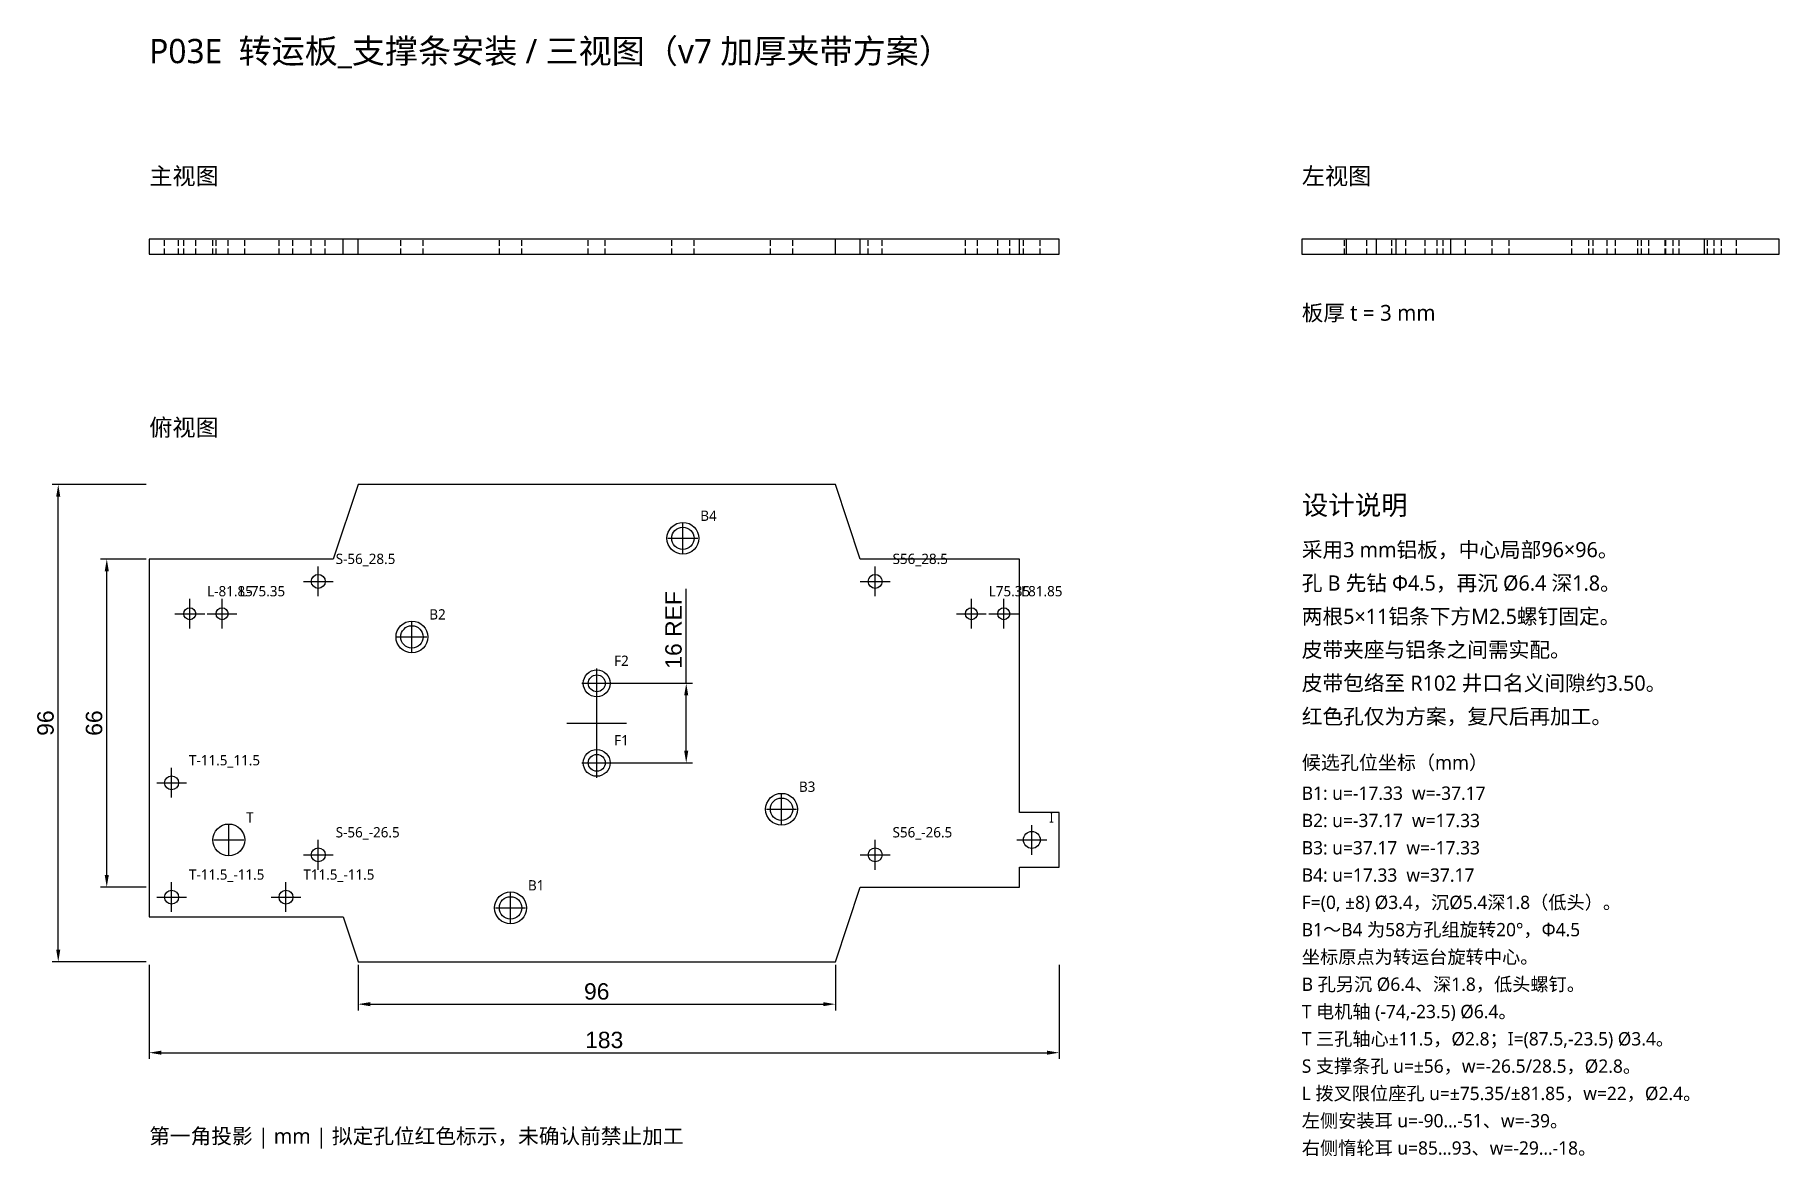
# Model space of a CAD drawing. Header units: millimetres. Extents: x 32 to 383, y 16 to 241.
import ezdxf

# ---------------------------------------------------------------- set-up
doc = ezdxf.new("R2010")
doc.units = ezdxf.units.MM
doc.linetypes.add('HIDDEN2', pattern=[4.7625, 3.175, -1.5875])
for name, color, linetype in [('CENTER', 4, 'Continuous'), ('DIMENSIONS', 3, 'Continuous'), ('NOTES', 7, 'Continuous'), ('OUTLINE', 7, 'Continuous'), ('PROPOSED_HIDDEN', 1, 'HIDDEN2'), ('PROPOSED_HOLES', 1, 'Continuous')]:
    doc.layers.add(name, color=color, linetype=linetype)
doc.styles.add('CN_NOTES', font='Microsoft YaHei.ttf')
doc.styles.get("Standard").update_dxf_attribs({"font": 'arial.ttf'})
doc.dimstyles.new('ISO-25', dxfattribs={"dimtxt": 2.5, "dimasz": 2.5, "dimexe": 1.25, "dimexo": 0.625, "dimtad": 1, "dimtxsty": 'Standard', "dimcen": 2.5, "dimadec": 0, "dimazin": 0, "dimtfac": 1, "dimtmove": 0, "dimatfit": 3, "dimfxl": 1, "dimarcsym": 0})

# ---------------------------------------------------------------- blocks, each defined once
blk = doc.blocks.new('*D1')
at = {"layer": 'Defpoints', "color": 0, "transparency": 16777216}
for p in [(54.9, 54.9), (237.9, 54.9), (237.9, 36.6)]:
    blk.add_point(p, dxfattribs=at)
at = {"layer": 'DIMENSIONS', "color": 0, "lineweight": -2, "transparency": 16777216}
for p, q in [((54.9, 54.27), (54.9, 35.35)), ((237.9, 54.27), (237.9, 35.35)), ((57.34, 36.6), (235.46, 36.6))]:
    blk.add_line(p, q, dxfattribs=at)
at = {"layer": 'DIMENSIONS', "color": 0, "transparency": 16777216}
for points in [[(57.34, 37.01), (57.34, 36.19), (54.9, 36.6)], [(235.46, 37.01), (235.46, 36.19), (237.9, 36.6)]]:
    blk.add_solid(points, dxfattribs=at)
at = {"layer": 'DIMENSIONS', "color": 0, "transparency": 16777216, "insert": (146.4, 39.14), "char_height": 3.294, "attachment_point": 5}
blk.add_mtext('183', dxfattribs=at)
blk = doc.blocks.new('*D2')
at = {"layer": 'Defpoints', "color": 0, "transparency": 16777216}
for p in [(36.6, 150.9), (54.9, 150.9), (54.9, 54.9)]:
    blk.add_point(p, dxfattribs=at)
at = {"layer": 'DIMENSIONS', "color": 0, "lineweight": -2, "transparency": 16777216}
for p, q in [((54.28, 150.9), (35.35, 150.9)), ((36.6, 57.34), (36.6, 148.46)), ((54.28, 54.9), (35.35, 54.9))]:
    blk.add_line(p, q, dxfattribs=at)
at = {"layer": 'DIMENSIONS', "color": 0, "transparency": 16777216}
for points in [[(36.19, 148.46), (37.01, 148.46), (36.6, 150.9)], [(36.19, 57.34), (37.01, 57.34), (36.6, 54.9)]]:
    blk.add_solid(points, dxfattribs=at)
at = {"layer": 'DIMENSIONS', "color": 0, "transparency": 16777216, "insert": (34.06, 102.9), "char_height": 3.294, "attachment_point": 5, "rotation": 90}
blk.add_mtext('96', dxfattribs=at)
blk = doc.blocks.new('*D3')
at = {"layer": 'Defpoints', "color": 0, "transparency": 16777216}
for p in [(144.9, 110.9), (162.9, 110.9), (144.9, 94.9)]:
    blk.add_point(p, dxfattribs=at)
at = {"layer": 'DIMENSIONS', "color": 0, "lineweight": -2, "transparency": 16777216}
for p, q in [((162.9, 110.9), (162.9, 129.94)), ((145.53, 110.9), (164.15, 110.9)), ((162.9, 97.34), (162.9, 108.46)), ((145.53, 94.9), (164.15, 94.9))]:
    blk.add_line(p, q, dxfattribs=at)
at = {"layer": 'DIMENSIONS', "color": 0, "transparency": 16777216}
for points in [[(162.49, 108.46), (163.31, 108.46), (162.9, 110.9)], [(162.49, 97.34), (163.31, 97.34), (162.9, 94.9)]]:
    blk.add_solid(points, dxfattribs=at)
at = {"layer": 'DIMENSIONS', "color": 0, "transparency": 16777216, "insert": (160.36, 121.64), "char_height": 3.294, "attachment_point": 5, "rotation": 90}
blk.add_mtext('16 REF', dxfattribs=at)
blk = doc.blocks.new('*D4')
at = {"layer": 'Defpoints', "color": 0, "transparency": 16777216}
for p in [(46.36, 135.9), (54.9, 135.9), (54.9, 69.9)]:
    blk.add_point(p, dxfattribs=at)
at = {"layer": 'DIMENSIONS', "color": 0, "lineweight": -2, "transparency": 16777216}
for p, q in [((54.28, 135.9), (45.11, 135.9)), ((46.36, 72.34), (46.36, 133.46)), ((54.28, 69.9), (45.11, 69.9))]:
    blk.add_line(p, q, dxfattribs=at)
at = {"layer": 'DIMENSIONS', "color": 0, "transparency": 16777216}
for points in [[(45.95, 133.46), (46.77, 133.46), (46.36, 135.9)], [(45.95, 72.34), (46.77, 72.34), (46.36, 69.9)]]:
    blk.add_solid(points, dxfattribs=at)
at = {"layer": 'DIMENSIONS', "color": 0, "transparency": 16777216, "insert": (43.82, 102.9), "char_height": 3.294, "attachment_point": 5, "rotation": 90}
blk.add_mtext('66', dxfattribs=at)
blk = doc.blocks.new('*D5')
at = {"layer": 'Defpoints', "color": 0, "transparency": 16777216}
for p in [(96.9, 54.9), (192.9, 54.9), (192.9, 46.36)]:
    blk.add_point(p, dxfattribs=at)
at = {"layer": 'DIMENSIONS', "color": 0, "lineweight": -2, "transparency": 16777216}
for p, q in [((96.9, 54.27), (96.9, 45.11)), ((192.9, 54.27), (192.9, 45.11)), ((99.34, 46.36), (190.46, 46.36))]:
    blk.add_line(p, q, dxfattribs=at)
at = {"layer": 'DIMENSIONS', "color": 0, "transparency": 16777216}
for points in [[(99.34, 46.77), (99.34, 45.95), (96.9, 46.36)], [(190.46, 46.77), (190.46, 45.95), (192.9, 46.36)]]:
    blk.add_solid(points, dxfattribs=at)
at = {"layer": 'DIMENSIONS', "color": 0, "transparency": 16777216, "insert": (144.9, 48.9), "char_height": 3.294, "attachment_point": 5}
blk.add_mtext('96', dxfattribs=at)

msp = doc.modelspace()

# ---------------------------------------------------------------- linework, layer by layer
at = {"layer": 'CENTER'}
for p, q in [((162.23, 137.07), (162.23, 143.07)), ((159.23, 140.07), (165.23, 140.07)), ((88.9, 128.4), (88.9, 134.4)), ((200.9, 128.4), (200.9, 134.4)), ((85.9, 131.4), (91.9, 131.4)), ((197.9, 131.4), (203.9, 131.4)), ((63.05, 121.9), (63.05, 127.9)), ((69.55, 121.9), (69.55, 127.9)), ((220.25, 121.9), (220.25, 127.9)), ((226.75, 121.9), (226.75, 127.9)), ((60.05, 124.9), (66.05, 124.9)), ((66.55, 124.9), (72.55, 124.9)), ((107.73, 117.23), (107.73, 123.23)), ((217.25, 124.9), (223.25, 124.9)), ((223.75, 124.9), (229.75, 124.9)), ((104.73, 120.23), (110.73, 120.23)), ((144.9, 107.9), (144.9, 113.9)), ((141.9, 110.9), (147.9, 110.9)), ((144.9, 96.9), (144.9, 108.9)), ((138.9, 102.9), (150.9, 102.9)), ((141.9, 94.9), (147.9, 94.9)), ((144.9, 91.9), (144.9, 97.9)), ((59.4, 87.9), (59.4, 93.9)), ((56.4, 90.9), (62.4, 90.9)), ((182.07, 82.57), (182.07, 88.57)), ((179.07, 85.57), (185.07, 85.57)), ((70.9, 76.4), (70.9, 82.4)), ((232.4, 76.4), (232.4, 82.4)), ((67.9, 79.4), (73.9, 79.4)), ((88.9, 73.4), (88.9, 79.4)), ((200.9, 73.4), (200.9, 79.4)), ((229.4, 79.4), (235.4, 79.4)), ((85.9, 76.4), (91.9, 76.4)), ((197.9, 76.4), (203.9, 76.4)), ((59.4, 64.9), (59.4, 70.9)), ((82.4, 64.9), (82.4, 70.9)), ((56.4, 67.9), (62.4, 67.9)), ((79.4, 67.9), (85.4, 67.9)), ((127.57, 62.73), (127.57, 68.73)), ((124.57, 65.73), (130.57, 65.73))]:
    msp.add_line(p, q, dxfattribs=at)
at = {"layer": 'OUTLINE'}
for p, q in [((237.9, 200.26), (54.9, 200.26)), ((54.9, 200.26), (54.9, 197.26)), ((93.9, 197.26), (93.9, 200.26)), ((96.9, 197.26), (96.9, 200.26)), ((192.9, 197.26), (192.9, 200.26)), ((197.9, 197.26), (197.9, 200.26)), ((229.9, 197.26), (229.9, 200.26)), ((237.9, 197.26), (237.9, 200.26)), ((382.7, 200.26), (286.7, 200.26)), ((286.7, 200.26), (286.7, 197.26)), ((295.7, 197.26), (295.7, 200.26)), ((301.7, 197.26), (301.7, 200.26)), ((305.7, 197.26), (305.7, 200.26)), ((316.7, 197.26), (316.7, 200.26)), ((367.7, 197.26), (367.7, 200.26)), ((382.7, 197.26), (382.7, 200.26)), ((54.9, 197.26), (237.9, 197.26)), ((286.7, 197.26), (382.7, 197.26)), ((96.9, 150.9), (91.9, 135.9)), ((192.9, 150.9), (96.9, 150.9)), ((197.9, 135.9), (192.9, 150.9)), ((91.9, 135.9), (54.9, 135.9)), ((54.9, 135.9), (54.9, 63.9)), ((229.9, 135.9), (197.9, 135.9)), ((229.9, 84.9), (229.9, 135.9)), ((237.9, 84.9), (229.9, 84.9)), ((237.9, 73.9), (237.9, 84.9)), ((229.9, 69.9), (229.9, 73.9)), ((229.9, 73.9), (237.9, 73.9)), ((192.9, 54.9), (197.9, 69.9)), ((197.9, 69.9), (229.9, 69.9)), ((54.9, 63.9), (93.9, 63.9)), ((93.9, 63.9), (96.9, 54.9)), ((96.9, 54.9), (192.9, 54.9))]:
    msp.add_line(p, q, dxfattribs=at)
at = {"layer": 'PROPOSED_HIDDEN', "ltscale": 0.35}
for p, q in [((58, 197.26), (58, 200.26)), ((58, 197.26), (58, 200.26)), ((60.8, 197.26), (60.8, 200.26)), ((60.8, 197.26), (60.8, 200.26)), ((61.85, 197.26), (61.85, 200.26)), ((64.25, 197.26), (64.25, 200.26)), ((67.7, 197.26), (67.7, 200.26)), ((68.35, 197.26), (68.35, 200.26)), ((70.75, 197.26), (70.75, 200.26)), ((74.1, 197.26), (74.1, 200.26)), ((81, 197.26), (81, 200.26)), ((83.8, 197.26), (83.8, 200.26)), ((87.5, 197.26), (87.5, 200.26)), ((87.5, 197.26), (87.5, 200.26)), ((90.3, 197.26), (90.3, 200.26)), ((90.3, 197.26), (90.3, 200.26)), ((105.48, 197.26), (105.48, 200.26)), ((109.98, 197.26), (109.98, 200.26)), ((125.32, 197.26), (125.32, 200.26)), ((129.82, 197.26), (129.82, 200.26)), ((143.2, 197.26), (143.2, 200.26)), ((143.2, 197.26), (143.2, 200.26)), ((146.6, 197.26), (146.6, 200.26)), ((146.6, 197.26), (146.6, 200.26)), ((159.98, 197.26), (159.98, 200.26)), ((164.48, 197.26), (164.48, 200.26)), ((179.82, 197.26), (179.82, 200.26)), ((184.32, 197.26), (184.32, 200.26)), ((199.5, 197.26), (199.5, 200.26)), ((199.5, 197.26), (199.5, 200.26)), ((202.3, 197.26), (202.3, 200.26)), ((202.3, 197.26), (202.3, 200.26)), ((219.05, 197.26), (219.05, 200.26)), ((221.45, 197.26), (221.45, 200.26)), ((225.55, 197.26), (225.55, 200.26)), ((227.95, 197.26), (227.95, 200.26)), ((230.7, 197.26), (230.7, 200.26)), ((234.1, 197.26), (234.1, 200.26)), ((295.28, 197.26), (295.28, 200.26)), ((299.78, 197.26), (299.78, 200.26)), ((304.8, 197.26), (304.8, 200.26)), ((304.8, 197.26), (304.8, 200.26)), ((307.6, 197.26), (307.6, 200.26)), ((307.6, 197.26), (307.6, 200.26)), ((311.5, 197.26), (311.5, 200.26)), ((311.5, 197.26), (311.5, 200.26)), ((311.5, 197.26), (311.5, 200.26)), ((311.5, 197.26), (311.5, 200.26)), ((313.9, 197.26), (313.9, 200.26)), ((313.9, 197.26), (313.9, 200.26)), ((313.9, 197.26), (313.9, 200.26)), ((313.9, 197.26), (313.9, 200.26)), ((315.12, 197.26), (315.12, 200.26)), ((319.62, 197.26), (319.62, 200.26)), ((325, 197.26), (325, 200.26)), ((328.4, 197.26), (328.4, 200.26)), ((341, 197.26), (341, 200.26)), ((344.4, 197.26), (344.4, 200.26)), ((345.3, 197.26), (345.3, 200.26)), ((348.1, 197.26), (348.1, 200.26)), ((349.78, 197.26), (349.78, 200.26)), ((354.28, 197.26), (354.28, 200.26)), ((355, 197.26), (355, 200.26)), ((356.5, 197.26), (356.5, 200.26)), ((359.8, 197.26), (359.8, 200.26)), ((359.8, 197.26), (359.8, 200.26)), ((359.9, 197.26), (359.9, 200.26)), ((361.4, 197.26), (361.4, 200.26)), ((362.6, 197.26), (362.6, 200.26)), ((362.6, 197.26), (362.6, 200.26)), ((368.3, 197.26), (368.3, 200.26)), ((368.3, 197.26), (368.3, 200.26)), ((369.62, 197.26), (369.62, 200.26)), ((371.1, 197.26), (371.1, 200.26)), ((371.1, 197.26), (371.1, 200.26)), ((374.12, 197.26), (374.12, 200.26))]:
    msp.add_line(p, q, dxfattribs=at)
at = {"layer": 'PROPOSED_HOLES'}
for centre, radius in [((162.23, 140.07), 3.2), ((162.23, 140.07), 2.25), ((88.9, 131.4), 1.4), ((200.9, 131.4), 1.4), ((63.05, 124.9), 1.2), ((69.55, 124.9), 1.2), ((107.73, 120.23), 3.2), ((220.25, 124.9), 1.2), ((226.75, 124.9), 1.2), ((107.73, 120.23), 2.25), ((144.9, 110.9), 2.7), ((144.9, 110.9), 1.7), ((144.9, 94.9), 2.7), ((144.9, 94.9), 1.7), ((59.4, 90.9), 1.4), ((182.07, 85.57), 3.2), ((182.07, 85.57), 2.25), ((70.9, 79.4), 3.2), ((232.4, 79.4), 1.7), ((88.9, 76.4), 1.4), ((200.9, 76.4), 1.4), ((59.4, 67.9), 1.4), ((82.4, 67.9), 1.4), ((127.57, 65.73), 3.2), ((127.57, 65.73), 2.25)]:
    msp.add_circle(centre, radius, dxfattribs=at)

# ---------------------------------------------------------------- texts
at = {"layer": 'NOTES', "style": 'CN_NOTES'}
for s, height, p in [('P03E  转运板_支撑条安装 / 三视图（v7 加厚夹带方案）', 4.88, (54.9, 235.64)), ('主视图', 3.416, (54.9, 211.24)), ('左视图', 3.416, (286.7, 211.24)), ('板厚 t = 3 mm', 3.172, (286.7, 183.84)), ('俯视图', 3.416, (54.9, 160.66)), ('设计说明', 3.904, (286.7, 144.8)), ('采用3 mm铝板，中心局部96×96。', 3.05, (286.7, 136.26)), ('孔 B 先钻 Φ4.5，再沉 Ø6.4 深1.8。', 3.05, (286.7, 129.55)), ('两根5×11铝条下方M2.5螺钉固定。', 3.05, (286.7, 122.84)), ('皮带夹座与铝条之间需实配。', 3.05, (286.7, 116.13)), ('皮带包络至 R102 井口名义间隙约3.50。', 3.05, (286.7, 109.42)), ('红色孔仅为方案，复尺后再加工。', 3.05, (286.7, 102.71)), ('候选孔位坐标（mm）', 2.806, (286.7, 93.56)), ('第一角投影 | mm | 拟定孔位红色标示，未确认前禁止加工', 3.05, (54.9, 18.3))]:
    msp.add_text(s, height=height, dxfattribs=at).set_placement(p)
at = {"layer": 'PROPOSED_HOLES', "style": 'CN_NOTES'}
for s, height, p in [('B4', 2.074, (165.73, 143.57)), ('S-56_28.5', 2.074, (92.4, 134.9)), ('S56_28.5', 2.074, (204.4, 134.9)), ('L-81.85', 2.074, (66.55, 128.4)), ('L-75.35', 2.074, (73.05, 128.4)), ('L75.35', 2.074, (223.75, 128.4)), ('L81.85', 2.074, (230.25, 128.4)), ('B2', 2.074, (111.23, 123.73)), ('F2', 2.074, (148.4, 114.4)), ('F1', 2.074, (148.4, 98.4)), ('T-11.5_11.5', 2.074, (62.9, 94.4)), ('B3', 2.074, (185.57, 89.07)), ('B1: u=-17.33  w=-37.17', 2.684, (286.7, 87.46)), ('T', 2.07, (74.4, 82.9)), ('I', 2.07, (235.9, 82.9)), ('B2: u=-37.17  w=17.33', 2.684, (286.7, 81.97)), ('S-56_-26.5', 2.074, (92.4, 79.9)), ('S56_-26.5', 2.074, (204.4, 79.9)), ('B3: u=37.17  w=-17.33', 2.684, (286.7, 76.48)), ('B4: u=17.33  w=37.17', 2.684, (286.7, 70.99)), ('T-11.5_-11.5', 2.074, (62.9, 71.4)), ('T11.5_-11.5', 2.074, (85.9, 71.4)), ('B1', 2.074, (131.07, 69.23)), ('F=(0, ±8) Ø3.4，沉Ø5.4深1.8（低头）。', 2.684, (286.7, 65.5)), ('B1～B4 为58方孔组旋转20°，Φ4.5', 2.684, (286.7, 60.01)), ('坐标原点为转运台旋转中心。', 2.684, (286.7, 54.52)), ('B 孔另沉 Ø6.4、深1.8，低头螺钉。', 2.684, (286.7, 49.03)), ('T 电机轴 (-74,-23.5) Ø6.4。', 2.684, (286.7, 43.54)), ('T 三孔轴心±11.5，Ø2.8；I=(87.5,-23.5) Ø3.4。', 2.684, (286.7, 38.05)), ('S 支撑条孔 u=±56，w=-26.5/28.5，Ø2.8。', 2.684, (286.7, 32.56)), ('L 拨叉限位座孔 u=±75.35/±81.85，w=22，Ø2.4。', 2.684, (286.7, 27.07)), ('左侧安装耳 u=-90…-51、w=-39。', 2.684, (286.7, 21.58)), ('右侧惰轮耳 u=85…93、w=-29…-18。', 2.684, (286.7, 16.09))]:
    msp.add_text(s, height=height, dxfattribs=at).set_placement(p)

# ---------------------------------------------------------------- dimensions: what is measured, and where the dimension line sits
at = {"layer": 'DIMENSIONS'}
for base, p1, p2, picture, middle in [((36.6, 150.9), (54.9, 54.9), (54.9, 150.9), '*D2', (34.06, 102.9)), ((46.36, 135.9), (54.9, 69.9), (54.9, 135.9), '*D4', (43.82, 102.9))]:
    dim = msp.add_linear_dim(base=base, p1=p1, p2=p2, angle=90, dimstyle='ISO-25', override={"dimtxt": 3.294, "dimasz": 2.44, "dimgap": 0.854, "dimdec": 0, "dimlfac": 1}, dxfattribs=at)
    dim.commit()
    dim.dimension.update_dxf_attribs({"geometry": picture, "text_midpoint": middle})
dim = msp.add_linear_dim(base=(162.9, 110.9), p1=(144.9, 94.9), p2=(144.9, 110.9), angle=90, text='<> REF', dimstyle='ISO-25', override={"dimtxt": 3.294, "dimasz": 2.44, "dimgap": 0.854, "dimdec": 0, "dimlfac": 1}, dxfattribs=at)
dim.commit()
dim.dimension.update_dxf_attribs({"geometry": '*D3', "text_midpoint": (160.36, 121.64)})
for base, p1, p2, picture, middle in [((237.9, 36.6), (54.9, 54.9), (237.9, 54.9), '*D1', (146.4, 39.14)), ((192.9, 46.36), (96.9, 54.9), (192.9, 54.9), '*D5', (144.9, 48.9))]:
    dim = msp.add_linear_dim(base=base, p1=p1, p2=p2, dimstyle='ISO-25', override={"dimtxt": 3.294, "dimasz": 2.44, "dimgap": 0.854, "dimdec": 0, "dimlfac": 1}, dxfattribs=at)
    dim.commit()
    dim.dimension.update_dxf_attribs({"geometry": picture, "text_midpoint": middle})

doc.saveas('drawing.dxf')
